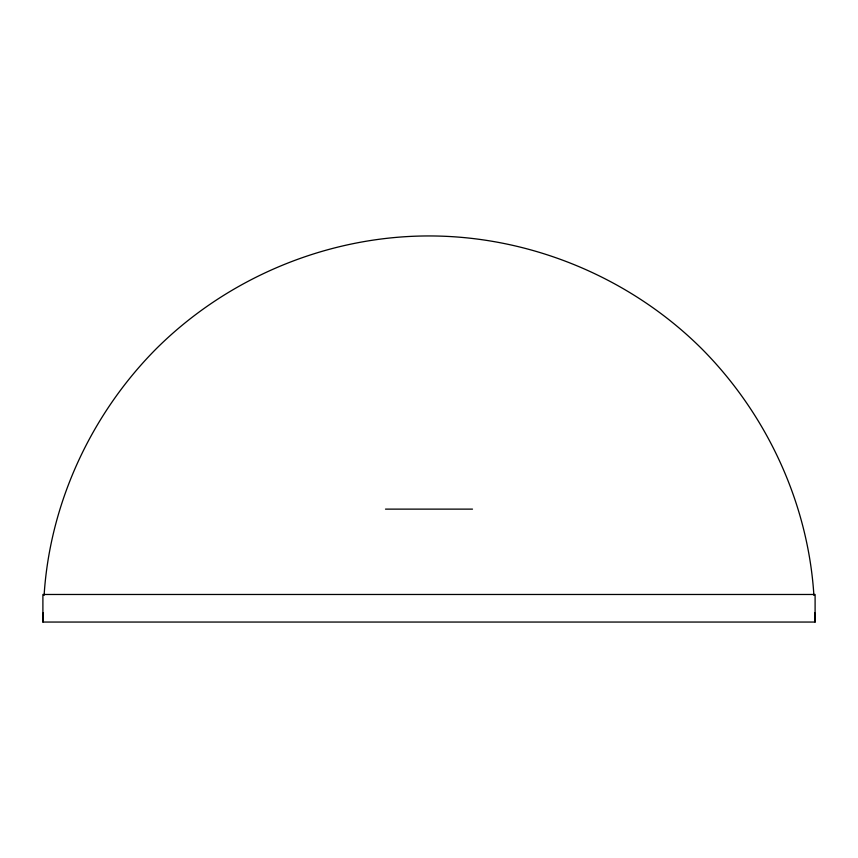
<?xml version="1.0" encoding="UTF-8"?>
<svg xmlns="http://www.w3.org/2000/svg" width="858" height="858" viewBox="0 0 858 858"><rect width="100%" height="100%" fill="white"/><g stroke="black" fill="none" stroke-linecap="round" stroke-linejoin="round"><path stroke-width="1.29" d="M42.9 622.05L42.9 594.476L815.1 594.476L815.1 622.05L42.9 622.05L43.318 612.709M44.101 595.366C49.914 503.228 91.077 414.468 155.984 349.034C227.66 277.509 327.713 235.918 429 235.95C530.287 235.918 630.34 277.509 702.016 349.034C766.923 414.468 808.086 503.228 813.899 595.366M385.499 509.126L472.501 509.126M814.682 612.709L815.1 622.05"/></g></svg>
